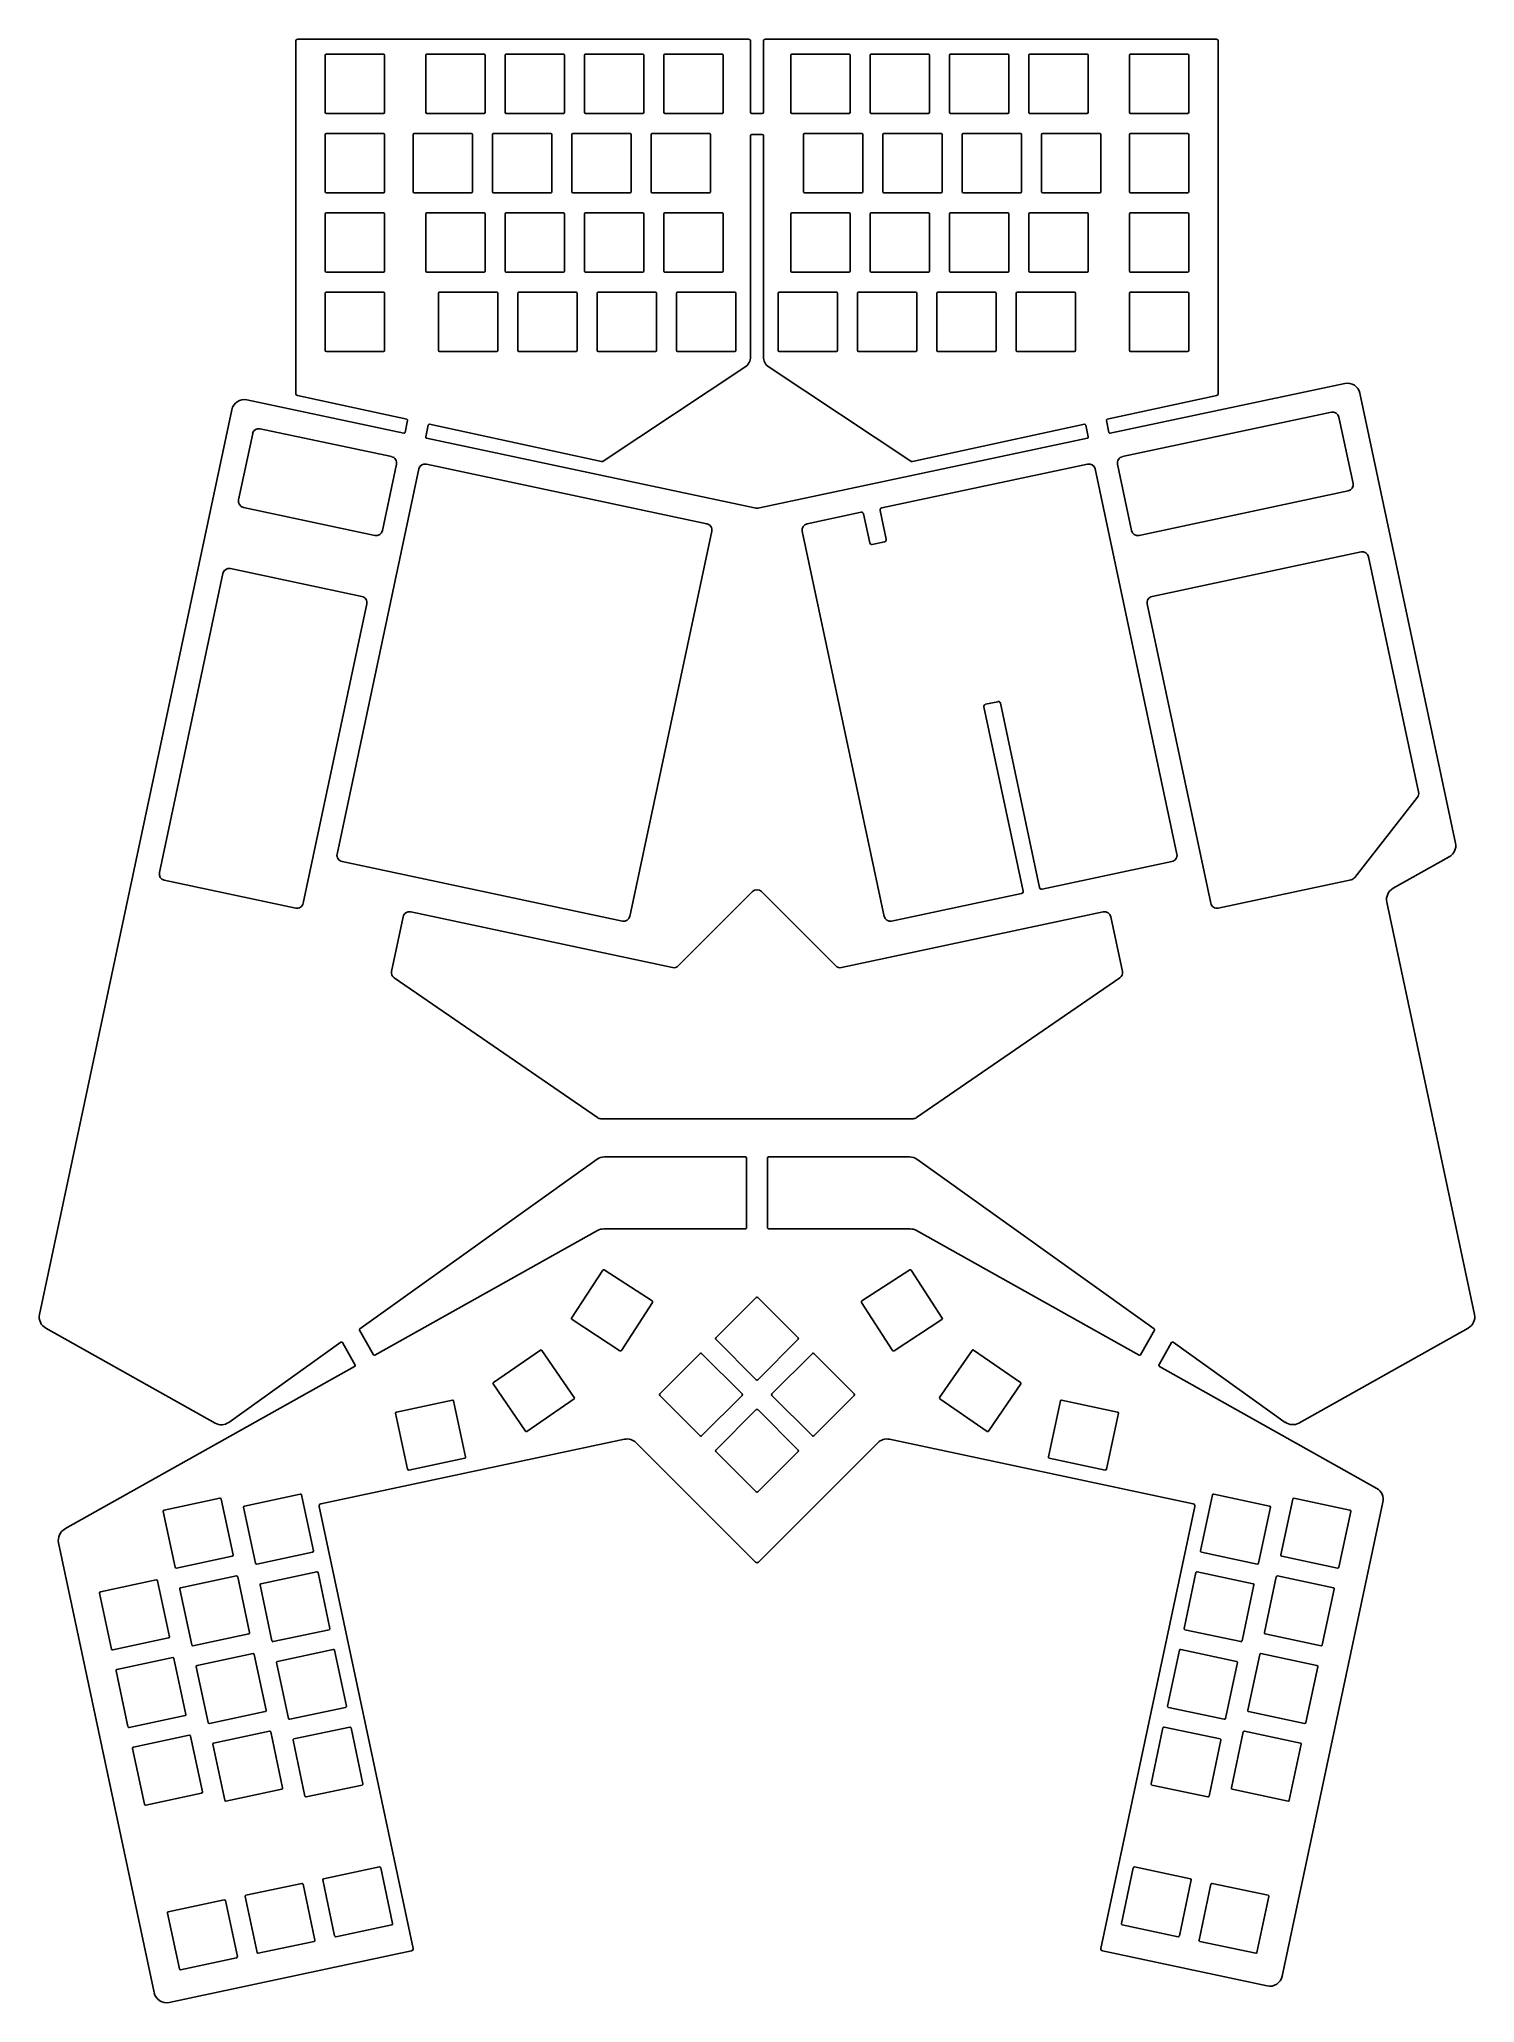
# Model space of a CAD drawing. Extents: x 10 to 350, y 5 to 469.
import ezdxf

# ---------------------------------------------------------------- set-up
doc = ezdxf.new("R2010")
doc.units = 0

msp = doc.modelspace()

# ---------------------------------------------------------------- linework, layer by layer
for p, q in [((71, 468.5), (71, 385.34)), ((178, 469), (71.5, 469)), ((178.5, 451.75), (178.5, 468.5)), ((181.5, 468.5), (181.5, 451.75)), ((288.5, 469), (182, 469)), ((289, 385.34), (289, 468.5)), ((78, 465.25), (78, 451.75)), ((91.75, 465.5), (78.25, 465.5)), ((92, 451.75), (92, 465.25)), ((101.75, 465.25), (101.75, 451.75)), ((115.5, 465.5), (102, 465.5)), ((115.75, 451.75), (115.75, 465.25)), ((120.5, 465.25), (120.5, 451.75)), ((134.25, 465.5), (120.75, 465.5)), ((134.5, 451.75), (134.5, 465.25)), ((139.25, 465.25), (139.25, 451.75)), ((153, 465.5), (139.5, 465.5)), ((153.25, 451.75), (153.25, 465.25)), ((158, 465.25), (158, 451.75)), ((171.75, 465.5), (158.25, 465.5)), ((172, 451.75), (172, 465.25)), ((188, 465.25), (188, 451.75)), ((201.75, 465.5), (188.25, 465.5)), ((202, 451.75), (202, 465.25)), ((206.75, 465.25), (206.75, 451.75)), ((220.5, 465.5), (207, 465.5)), ((220.75, 451.75), (220.75, 465.25)), ((225.5, 465.25), (225.5, 451.75)), ((239.25, 465.5), (225.75, 465.5)), ((239.5, 451.75), (239.5, 465.25)), ((244.25, 465.25), (244.25, 451.75)), ((258, 465.5), (244.5, 465.5)), ((258.25, 451.75), (258.25, 465.25)), ((268, 465.25), (268, 451.75)), ((281.75, 465.5), (268.25, 465.5)), ((282, 451.75), (282, 465.25)), ((78.25, 451.5), (91.75, 451.5)), ((102, 451.5), (115.5, 451.5)), ((120.75, 451.5), (134.25, 451.5)), ((139.5, 451.5), (153, 451.5)), ((158.25, 451.5), (171.75, 451.5)), ((181.25, 451.5), (178.75, 451.5)), ((188.25, 451.5), (201.75, 451.5)), ((207, 451.5), (220.5, 451.5)), ((225.75, 451.5), (239.25, 451.5)), ((244.5, 451.5), (258, 451.5)), ((268.25, 451.5), (281.75, 451.5)), ((78, 446.5), (78, 433)), ((91.75, 446.75), (78.25, 446.75)), ((92, 433), (92, 446.5)), ((98.75, 446.5), (98.75, 433)), ((112.5, 446.75), (99, 446.75)), ((112.75, 433), (112.75, 446.5)), ((117.5, 446.5), (117.5, 433)), ((131.25, 446.75), (117.75, 446.75)), ((131.5, 433), (131.5, 446.5)), ((136.25, 446.5), (136.25, 433)), ((150, 446.75), (136.5, 446.75)), ((150.25, 433), (150.25, 446.5)), ((155, 446.5), (155, 433)), ((168.75, 446.75), (155.25, 446.75)), ((169, 433), (169, 446.5)), ((178.5, 446.25), (178.5, 394.05)), ((181.25, 446.5), (178.75, 446.5)), ((181.5, 394.05), (181.5, 446.25)), ((191, 446.5), (191, 433)), ((204.75, 446.75), (191.25, 446.75)), ((205, 433), (205, 446.5)), ((209.75, 446.5), (209.75, 433)), ((223.5, 446.75), (210, 446.75)), ((223.75, 433), (223.75, 446.5)), ((228.5, 446.5), (228.5, 433)), ((242.25, 446.75), (228.75, 446.75)), ((242.5, 433), (242.5, 446.5)), ((247.25, 446.5), (247.25, 433)), ((261, 446.75), (247.5, 446.75)), ((261.25, 433), (261.25, 446.5)), ((268, 446.5), (268, 433)), ((281.75, 446.75), (268.25, 446.75)), ((282, 433), (282, 446.5)), ((78.25, 432.75), (91.75, 432.75)), ((99, 432.75), (112.5, 432.75)), ((117.75, 432.75), (131.25, 432.75)), ((136.5, 432.75), (150, 432.75)), ((155.25, 432.75), (168.75, 432.75)), ((191.25, 432.75), (204.75, 432.75)), ((210, 432.75), (223.5, 432.75)), ((228.75, 432.75), (242.25, 432.75)), ((247.5, 432.75), (261, 432.75)), ((268.25, 432.75), (281.75, 432.75)), ((78, 427.75), (78, 414.25)), ((91.75, 428), (78.25, 428)), ((92, 414.25), (92, 427.75)), ((101.75, 427.75), (101.75, 414.25)), ((115.5, 428), (102, 428)), ((115.75, 414.25), (115.75, 427.75)), ((120.5, 427.75), (120.5, 414.25)), ((134.25, 428), (120.75, 428)), ((134.5, 414.25), (134.5, 427.75)), ((139.25, 427.75), (139.25, 414.25)), ((153, 428), (139.5, 428)), ((153.25, 414.25), (153.25, 427.75)), ((158, 427.75), (158, 414.25)), ((171.75, 428), (158.25, 428)), ((172, 414.25), (172, 427.75)), ((188, 427.75), (188, 414.25)), ((201.75, 428), (188.25, 428)), ((202, 414.25), (202, 427.75)), ((206.75, 427.75), (206.75, 414.25)), ((220.5, 428), (207, 428)), ((220.75, 414.25), (220.75, 427.75)), ((225.5, 427.75), (225.5, 414.25)), ((239.25, 428), (225.75, 428)), ((239.5, 414.25), (239.5, 427.75)), ((244.25, 427.75), (244.25, 414.25)), ((258, 428), (244.5, 428)), ((258.25, 414.25), (258.25, 427.75)), ((268, 427.75), (268, 414.25)), ((281.75, 428), (268.25, 428)), ((282, 414.25), (282, 427.75)), ((78.25, 414), (91.75, 414)), ((102, 414), (115.5, 414)), ((120.75, 414), (134.25, 414)), ((139.5, 414), (153, 414)), ((158.25, 414), (171.75, 414)), ((188.25, 414), (201.75, 414)), ((207, 414), (220.5, 414)), ((225.75, 414), (239.25, 414)), ((244.5, 414), (258, 414)), ((268.25, 414), (281.75, 414)), ((78, 409), (78, 395.5)), ((91.75, 409.25), (78.25, 409.25)), ((92, 395.5), (92, 409)), ((104.75, 409), (104.75, 395.5)), ((118.5, 409.25), (105, 409.25)), ((118.75, 395.5), (118.75, 409)), ((123.5, 409), (123.5, 395.5)), ((137.25, 409.25), (123.75, 409.25)), ((137.5, 395.5), (137.5, 409)), ((142.25, 409), (142.25, 395.5)), ((156, 409.25), (142.5, 409.25)), ((156.25, 395.5), (156.25, 409)), ((161, 409), (161, 395.5)), ((174.75, 409.25), (161.25, 409.25)), ((175, 395.5), (175, 409)), ((185, 409), (185, 395.5)), ((198.75, 409.25), (185.25, 409.25)), ((199, 395.5), (199, 409)), ((203.75, 409), (203.75, 395.5)), ((217.5, 409.25), (204, 409.25)), ((217.75, 395.5), (217.75, 409)), ((222.5, 409), (222.5, 395.5)), ((236.25, 409.25), (222.75, 409.25)), ((236.5, 395.5), (236.5, 409)), ((241.25, 409), (241.25, 395.5)), ((255, 409.25), (241.5, 409.25)), ((255.25, 395.5), (255.25, 409)), ((268, 409), (268, 395.5)), ((281.75, 409.25), (268.25, 409.25)), ((282, 395.5), (282, 409)), ((78.25, 395.25), (91.75, 395.25)), ((105, 395.25), (118.5, 395.25)), ((123.75, 395.25), (137.25, 395.25)), ((142.5, 395.25), (156, 395.25)), ((161.25, 395.25), (174.75, 395.25)), ((185.25, 395.25), (198.75, 395.25)), ((204, 395.25), (217.5, 395.25)), ((222.75, 395.25), (236.25, 395.25)), ((241.5, 395.25), (255, 395.25)), ((268.25, 395.25), (281.75, 395.25)), ((177.16, 391.55), (143.65, 369.31)), ((216.35, 369.31), (182.84, 391.55)), ((318.88, 387.72), (263.45, 375.93)), ((345.03, 279.12), (322.44, 385.4)), ((55.91, 381.51), (10.48, 167.8)), ((96.56, 375.93), (59.47, 383.82)), ((71.4, 384.85), (97.26, 379.23)), ((262.74, 379.23), (288.61, 384.85)), ((315.73, 380.91), (266.33, 370.41)), ((60.84, 375.85), (57.51, 360.2)), ((93.67, 370.41), (62.61, 377.01)), ((97.45, 378.94), (96.85, 376.13)), ((102.33, 377.87), (101.74, 375.09)), ((143.26, 369.23), (102.63, 378.06)), ((257.37, 378.06), (216.74, 369.23)), ((258.26, 375.08), (257.66, 377.87)), ((263.15, 376.13), (262.55, 378.94)), ((320.83, 364.1), (317.51, 379.75)), ((101.93, 374.79), (179.38, 358.33)), ((180.62, 358.33), (258.06, 374.79)), ((100.13, 367.5), (80.79, 276.54)), ((91.5, 352.98), (94.82, 368.63)), ((168.14, 354.58), (101.91, 368.66)), ((258.09, 368.66), (209.48, 358.33)), ((279.2, 276.54), (259.87, 367.5)), ((265.17, 368.63), (268.5, 352.98)), ((270.28, 351.82), (319.68, 362.32)), ((58.66, 358.43), (89.72, 351.82)), ((204.59, 357.29), (191.85, 354.58)), ((209.09, 357.73), (210.55, 350.89)), ((149.96, 261.83), (169.3, 352.8)), ((190.7, 352.8), (210.03, 261.83)), ((206.64, 350.06), (205.18, 356.91)), ((210.16, 350.29), (207.23, 349.67)), ((322.74, 347.9), (273.35, 337.4)), ((86.65, 337.4), (55.6, 344)), ((336.32, 291.22), (324.52, 346.74)), ((53.82, 342.84), (38.79, 272.17)), ((72.78, 264.95), (87.81, 335.62)), ((272.19, 335.62), (287.21, 264.95)), ((242.87, 267.79), (233.62, 311.32)), ((234, 311.91), (236.94, 312.53)), ((237.53, 312.15), (246.78, 268.62)), ((321.23, 271), (336.04, 289.98)), ((81.95, 274.76), (148.19, 260.68)), ((247.38, 268.24), (278.05, 274.76)), ((330.29, 268.45), (343.56, 275.88)), ((39.95, 270.39), (71.01, 263.79)), ((288.99, 263.79), (320.36, 270.46)), ((178.94, 267.67), (161.4, 250.13)), ((198.6, 250.13), (181.06, 267.67)), ((211.81, 260.68), (242.48, 267.2)), ((349.52, 167.8), (328.82, 265.21)), ((96.4, 261.72), (93.66, 248.84)), ((160.03, 249.73), (98.18, 262.87)), ((261.82, 262.87), (199.97, 249.73)), ((266.34, 248.84), (263.6, 261.72)), ((94.28, 247.29), (142.28, 214.3)), ((217.72, 214.3), (265.72, 247.29)), ((143.13, 214.04), (216.87, 214.04)), ((142.22, 204.44), (86.18, 164.43)), ((177.25, 205), (143.96, 205)), ((177.5, 188.25), (177.5, 204.75)), ((182.5, 204.75), (182.5, 188.25)), ((216.04, 205), (182.75, 205)), ((273.82, 164.43), (217.78, 204.44)), ((89.72, 158.16), (142.32, 187.62)), ((143.78, 188), (177.25, 188)), ((182.75, 188), (216.22, 188)), ((217.68, 187.62), (270.28, 158.16)), ((143.57, 178.25), (136.21, 166.93)), ((155.23, 170.98), (143.91, 178.33)), ((216.09, 178.33), (204.77, 170.98)), ((223.79, 166.93), (216.43, 178.25)), ((179.82, 171.82), (170.28, 162.28)), ((189.72, 162.28), (180.18, 171.82)), ((147.96, 159.31), (155.31, 170.63)), ((204.69, 170.63), (212.04, 159.31)), ((11.95, 164.56), (51.98, 142.14)), ((86.1, 164.11), (89.38, 158.26)), ((136.29, 166.59), (147.61, 159.23)), ((212.39, 159.23), (223.71, 166.59)), ((270.62, 158.26), (273.89, 164.11)), ((308.02, 142.14), (348.05, 164.56)), ((55.19, 142.31), (81.67, 161.22)), ((82.04, 161.14), (85.02, 155.81)), ((128.85, 159.37), (117.72, 151.72)), ((136.84, 148.18), (129.19, 159.3)), ((166.57, 158.57), (157.02, 149.02)), ((176.47, 149.02), (166.92, 158.57)), ((170.28, 161.92), (179.82, 152.38)), ((180.18, 152.38), (189.72, 161.92)), ((193.08, 158.57), (183.53, 149.02)), ((202.98, 149.02), (193.43, 158.57)), ((230.81, 159.3), (223.16, 148.18)), ((242.28, 151.72), (231.15, 159.37)), ((274.98, 155.81), (277.96, 161.14)), ((278.33, 161.22), (304.81, 142.31)), ((84.92, 155.47), (16.44, 117.12)), ((326.43, 126.71), (275.08, 155.47)), ((117.66, 151.37), (125.3, 140.25)), ((157.02, 148.67), (166.57, 139.12)), ((166.92, 139.12), (176.47, 148.67)), ((183.53, 148.67), (193.08, 139.12)), ((193.43, 139.12), (202.98, 148.67)), ((234.7, 140.25), (242.34, 151.37)), ((94.62, 144.45), (97.43, 131.24)), ((108.02, 147.55), (94.81, 144.75)), ((111.12, 134.16), (108.31, 147.36)), ((125.65, 140.18), (136.78, 147.83)), ((179.82, 145.31), (170.28, 135.76)), ((189.72, 135.76), (180.18, 145.31)), ((223.22, 147.83), (234.35, 140.18)), ((251.69, 147.36), (248.88, 134.16)), ((265.19, 144.75), (251.98, 147.55)), ((262.57, 131.24), (265.38, 144.45)), ((76.92, 123.05), (148.7, 138.31)), ((151.45, 137.5), (179.65, 109.3)), ((170.28, 135.41), (179.82, 125.86)), ((180.18, 125.86), (189.72, 135.41)), ((180.35, 109.3), (208.55, 137.5)), ((211.3, 138.31), (283.08, 123.05)), ((97.72, 131.05), (110.93, 133.86)), ((249.07, 133.86), (262.28, 131.05)), ((72.08, 125.35), (58.88, 122.54)), ((301.12, 122.54), (287.92, 125.35)), ((39.72, 121.28), (42.53, 108.08)), ((53.12, 124.38), (39.92, 121.58)), ((56.22, 110.99), (53.42, 124.19)), ((58.69, 122.24), (61.49, 109.04)), ((75.19, 111.95), (72.38, 125.16)), ((98.73, 18.04), (76.53, 122.46)), ((283.47, 122.46), (261.27, 18.04)), ((287.62, 125.16), (284.81, 111.95)), ((298.51, 109.04), (301.31, 122.24)), ((306.58, 124.19), (303.78, 110.99)), ((304.1, 11.49), (327.9, 123.47)), ((320.08, 121.58), (306.88, 124.38)), ((317.47, 108.08), (320.28, 121.28)), ((14.97, 113.88), (37.56, 7.6)), ((61.79, 108.85), (75, 111.65)), ((285, 111.65), (298.21, 108.85)), ((42.83, 107.88), (56.03, 110.69)), ((75.98, 107.01), (62.78, 104.2)), ((79.09, 93.61), (76.28, 106.82)), ((283.72, 106.82), (280.91, 93.61)), ((297.22, 104.2), (284.02, 107.01)), ((303.97, 110.69), (317.17, 107.88)), ((38.05, 105.08), (24.85, 102.27)), ((41.16, 91.68), (38.35, 104.89)), ((43.62, 102.94), (46.43, 89.74)), ((57.02, 106.04), (43.81, 103.24)), ((60.12, 92.65), (57.31, 105.85)), ((62.58, 103.9), (65.39, 90.7)), ((294.61, 90.7), (297.42, 103.9)), ((302.69, 105.85), (299.88, 92.65)), ((316.19, 103.24), (302.98, 106.04)), ((313.57, 89.74), (316.38, 102.94)), ((24.66, 101.98), (27.46, 88.77)), ((65.69, 90.51), (78.89, 93.31)), ((281.11, 93.31), (294.31, 90.51)), ((27.76, 88.58), (40.97, 91.39)), ((46.72, 89.54), (59.93, 92.35)), ((79.88, 88.67), (66.68, 85.86)), ((82.99, 75.27), (80.18, 88.47)), ((279.82, 88.48), (277.02, 75.27)), ((293.32, 85.86), (280.12, 88.67)), ((300.07, 92.35), (313.28, 89.54)), ((28.56, 83.64), (31.36, 70.43)), ((41.95, 86.74), (28.75, 83.93)), ((45.06, 73.34), (42.25, 86.55)), ((47.52, 84.6), (50.33, 71.39)), ((60.92, 87.7), (47.71, 84.9)), ((64.02, 74.31), (61.21, 87.51)), ((66.48, 85.56), (69.29, 72.36)), ((290.71, 72.36), (293.52, 85.56)), ((298.79, 87.51), (295.98, 74.31)), ((312.29, 84.9), (299.08, 87.7)), ((309.67, 71.4), (312.48, 84.6)), ((69.59, 72.17), (82.79, 74.97)), ((277.21, 74.97), (290.41, 72.17)), ((31.66, 70.24), (44.86, 73.05)), ((50.62, 71.2), (63.83, 74.01)), ((83.78, 70.33), (70.57, 67.52)), ((86.88, 56.93), (84.08, 70.13)), ((275.92, 70.13), (273.12, 56.93)), ((289.43, 67.52), (276.22, 70.33)), ((296.17, 74.01), (309.38, 71.2)), ((32.45, 65.3), (35.26, 52.09)), ((45.85, 68.4), (32.65, 65.59)), ((48.96, 55), (46.15, 68.21)), ((51.42, 66.26), (54.23, 53.05)), ((64.82, 69.36), (51.61, 66.56)), ((67.92, 55.97), (65.11, 69.17)), ((70.38, 67.22), (73.19, 54.02)), ((286.81, 54.02), (289.62, 67.22)), ((294.89, 69.17), (292.08, 55.97)), ((308.39, 66.56), (295.18, 69.36)), ((305.77, 53.05), (308.58, 66.26)), ((54.52, 52.86), (67.73, 55.67)), ((73.49, 53.83), (86.69, 56.63)), ((273.31, 56.63), (286.51, 53.83)), ((292.27, 55.67), (305.48, 52.86)), ((35.56, 51.9), (48.76, 54.71)), ((90.8, 37.32), (77.59, 34.51)), ((93.9, 23.92), (91.09, 37.12)), ((268.91, 37.12), (266.1, 23.92)), ((282.41, 34.51), (269.2, 37.32)), ((72.46, 33.42), (59.25, 30.61)), ((75.56, 20.02), (72.75, 33.22)), ((77.4, 34.21), (80.21, 21.01)), ((279.79, 21.01), (282.6, 34.21)), ((287.25, 33.22), (284.44, 20.02)), ((300.75, 30.61), (287.54, 33.42)), ((54.12, 29.52), (40.91, 26.71)), ((57.22, 16.12), (54.41, 29.33)), ((59.06, 30.31), (61.87, 17.11)), ((298.13, 17.11), (300.94, 30.31)), ((40.72, 26.41), (43.53, 13.21)), ((80.5, 20.81), (93.71, 23.62)), ((266.29, 23.62), (279.5, 20.81)), ((62.16, 16.91), (75.37, 19.72)), ((284.63, 19.72), (297.84, 16.91)), ((41.12, 5.29), (98.34, 17.45)), ((43.82, 13.02), (57.03, 15.82)), ((261.66, 17.45), (300.54, 9.18))]:
    msp.add_line(p, q)
for centre, radius, start, end in [((71.5, 468.5), 0.5, 90, 180), ((178, 468.5), 0.5, 0, 90), ((182, 468.5), 0.5, 90, 180), ((288.5, 468.5), 0.5, 0, 90), ((78.25, 465.25), 0.25, 90, 180), ((91.75, 465.25), 0.25, 0, 90), ((102, 465.25), 0.25, 90, 180), ((115.5, 465.25), 0.25, 0, 90), ((120.75, 465.25), 0.25, 90, 180), ((134.25, 465.25), 0.25, 0, 90), ((139.5, 465.25), 0.25, 90, 180), ((153, 465.25), 0.25, 0, 90), ((158.25, 465.25), 0.25, 90, 180), ((171.75, 465.25), 0.25, 0, 90), ((188.25, 465.25), 0.25, 90, 180), ((201.75, 465.25), 0.25, 0, 90), ((207, 465.25), 0.25, 90, 180), ((220.5, 465.25), 0.25, 0, 90), ((225.75, 465.25), 0.25, 90, 180), ((239.25, 465.25), 0.25, 0, 90), ((244.5, 465.25), 0.25, 90, 180), ((258, 465.25), 0.25, 0, 90), ((268.25, 465.25), 0.25, 90, 180), ((281.75, 465.25), 0.25, 0, 90), ((78.25, 451.75), 0.25, 180, 270), ((91.75, 451.75), 0.25, 270, 0), ((102, 451.75), 0.25, 180, 270), ((115.5, 451.75), 0.25, 270, 0), ((120.75, 451.75), 0.25, 180, 270), ((134.25, 451.75), 0.25, 270, 0), ((139.5, 451.75), 0.25, 180, 270), ((153, 451.75), 0.25, 270, 0), ((158.25, 451.75), 0.25, 180, 270), ((171.75, 451.75), 0.25, 270, 0), ((178.75, 451.75), 0.25, 180, 270), ((181.25, 451.75), 0.25, 270, 0), ((188.25, 451.75), 0.25, 180, 270), ((201.75, 451.75), 0.25, 270, 0), ((207, 451.75), 0.25, 180, 270), ((220.5, 451.75), 0.25, 270, 0), ((225.75, 451.75), 0.25, 180, 270), ((239.25, 451.75), 0.25, 270, 0), ((244.5, 451.75), 0.25, 180, 270), ((258, 451.75), 0.25, 270, 0), ((268.25, 451.75), 0.25, 180, 270), ((281.75, 451.75), 0.25, 270, 0), ((78.25, 446.5), 0.25, 90, 180), ((91.75, 446.5), 0.25, 0, 90), ((99, 446.5), 0.25, 90, 180), ((112.5, 446.5), 0.25, 0, 90), ((117.75, 446.5), 0.25, 90, 180), ((131.25, 446.5), 0.25, 0, 90), ((136.5, 446.5), 0.25, 90, 180), ((150, 446.5), 0.25, 0, 90), ((155.25, 446.5), 0.25, 90, 180), ((168.75, 446.5), 0.25, 0, 90), ((178.75, 446.25), 0.25, 90, 180), ((181.25, 446.25), 0.25, 0, 90), ((191.25, 446.5), 0.25, 90, 180), ((204.75, 446.5), 0.25, 0, 90), ((210, 446.5), 0.25, 90, 180), ((223.5, 446.5), 0.25, 0, 90), ((228.75, 446.5), 0.25, 90, 180), ((242.25, 446.5), 0.25, 0, 90), ((247.5, 446.5), 0.25, 90, 180), ((261, 446.5), 0.25, 0, 90), ((268.25, 446.5), 0.25, 90, 180), ((281.75, 446.5), 0.25, 0, 90), ((78.25, 433), 0.25, 180, 270), ((91.75, 433), 0.25, 270, 0), ((99, 433), 0.25, 180, 270), ((112.5, 433), 0.25, 270, 0), ((117.75, 433), 0.25, 180, 270), ((131.25, 433), 0.25, 270, 0), ((136.5, 433), 0.25, 180, 270), ((150, 433), 0.25, 270, 0), ((155.25, 433), 0.25, 180, 270), ((168.75, 433), 0.25, 270, 0), ((191.25, 433), 0.25, 180, 270), ((204.75, 433), 0.25, 270, 0), ((210, 433), 0.25, 180, 270), ((223.5, 433), 0.25, 270, 0), ((228.75, 433), 0.25, 180, 270), ((242.25, 433), 0.25, 270, 0), ((247.5, 433), 0.25, 180, 270), ((261, 433), 0.25, 270, 0), ((268.25, 433), 0.25, 180, 270), ((281.75, 433), 0.25, 270, 0), ((78.25, 427.75), 0.25, 90, 180), ((91.75, 427.75), 0.25, 0, 90), ((102, 427.75), 0.25, 90, 180), ((115.5, 427.75), 0.25, 0, 90), ((120.75, 427.75), 0.25, 90, 180), ((134.25, 427.75), 0.25, 0, 90), ((139.5, 427.75), 0.25, 90, 180), ((153, 427.75), 0.25, 0, 90), ((158.25, 427.75), 0.25, 90, 180), ((171.75, 427.75), 0.25, 0, 90), ((188.25, 427.75), 0.25, 90, 180), ((201.75, 427.75), 0.25, 0, 90), ((207, 427.75), 0.25, 90, 180), ((220.5, 427.75), 0.25, 0, 90), ((225.75, 427.75), 0.25, 90, 180), ((239.25, 427.75), 0.25, 0, 90), ((244.5, 427.75), 0.25, 90, 180), ((258, 427.75), 0.25, 0, 90), ((268.25, 427.75), 0.25, 90, 180), ((281.75, 427.75), 0.25, 0, 90), ((78.25, 414.25), 0.25, 180, 270), ((91.75, 414.25), 0.25, 270, 0), ((102, 414.25), 0.25, 180, 270), ((115.5, 414.25), 0.25, 270, 0), ((120.75, 414.25), 0.25, 180, 270), ((134.25, 414.25), 0.25, 270, 0), ((139.5, 414.25), 0.25, 180, 270), ((153, 414.25), 0.25, 270, 0), ((158.25, 414.25), 0.25, 180, 270), ((171.75, 414.25), 0.25, 270, 0), ((188.25, 414.25), 0.25, 180, 270), ((201.75, 414.25), 0.25, 270, 0), ((207, 414.25), 0.25, 180, 270), ((220.5, 414.25), 0.25, 270, 0), ((225.75, 414.25), 0.25, 180, 270), ((239.25, 414.25), 0.25, 270, 0), ((244.5, 414.25), 0.25, 180, 270), ((258, 414.25), 0.25, 270, 0), ((268.25, 414.25), 0.25, 180, 270), ((281.75, 414.25), 0.25, 270, 0), ((78.25, 409), 0.25, 90, 180), ((91.75, 409), 0.25, 0, 90), ((105, 409), 0.25, 90, 180), ((118.5, 409), 0.25, 0, 90), ((123.75, 409), 0.25, 90, 180), ((137.25, 409), 0.25, 0, 90), ((142.5, 409), 0.25, 90, 180), ((156, 409), 0.25, 0, 90), ((161.25, 409), 0.25, 90, 180), ((174.75, 409), 0.25, 0, 90), ((185.25, 409), 0.25, 90, 180), ((198.75, 409), 0.25, 0, 90), ((204, 409), 0.25, 90, 180), ((217.5, 409), 0.25, 0, 90), ((222.75, 409), 0.25, 90, 180), ((236.25, 409), 0.25, 0, 90), ((241.5, 409), 0.25, 90, 180), ((255, 409), 0.25, 0, 90), ((268.25, 409), 0.25, 90, 180), ((281.75, 409), 0.25, 0, 90), ((78.25, 395.5), 0.25, 180, 270), ((91.75, 395.5), 0.25, 270, 0), ((105, 395.5), 0.25, 180, 270), ((118.5, 395.5), 0.25, 270, 0), ((123.75, 395.5), 0.25, 180, 270), ((137.25, 395.5), 0.25, 270, 0), ((142.5, 395.5), 0.25, 180, 270), ((156, 395.5), 0.25, 270, 0), ((161.25, 395.5), 0.25, 180, 270), ((174.75, 395.5), 0.25, 270, 0), ((185.25, 395.5), 0.25, 180, 270), ((198.75, 395.5), 0.25, 270, 0), ((204, 395.5), 0.25, 180, 270), ((217.5, 395.5), 0.25, 270, 0), ((222.75, 395.5), 0.25, 180, 270), ((236.25, 395.5), 0.25, 270, 0), ((241.5, 395.5), 0.25, 180, 270), ((255, 395.5), 0.25, 270, 0), ((268.25, 395.5), 0.25, 180, 270), ((281.75, 395.5), 0.25, 270, 0), ((175.5, 394.05), 3, 303.5805, 0), ((184.5, 394.05), 3, 180, 236.4195), ((71.5, 385.34), 0.5, 180, 257.7407), ((288.5, 385.34), 0.5, 282.26, 0), ((319.51, 384.78), 3, 12, 101.9991), ((58.84, 380.88), 3, 78.0006, 167.9994), ((316.04, 379.44), 1.5, 11.9996, 101.9995), ((62.3, 375.54), 1.5, 78.0009, 168.0004), ((96.61, 376.18), 0.25, 258.0006, 348.0002), ((97.2, 378.99), 0.25, 348.0002, 77.7407), ((102.58, 377.82), 0.25, 77.7402, 168.0056), ((257.42, 377.82), 0.25, 11.9944, 102.2593), ((262.8, 378.99), 0.25, 102.26, 191.9998), ((263.39, 376.18), 0.25, 191.9998, 281.9991), ((101.99, 375.03), 0.25, 168.0056, 258.0004), ((258.01, 375.03), 0.25, 281.9994, 11.9944), ((93.36, 368.94), 1.5, 347.9981, 78.0009), ((101.6, 367.19), 1.5, 78.0012, 168.0003), ((143.37, 369.72), 0.5, 257.7402, 303.5805), ((216.63, 369.72), 0.5, 236.4195, 282.2593), ((258.4, 367.19), 1.5, 11.9997, 101.9983), ((266.64, 368.94), 1.5, 101.9995, 192.0019), ((319.36, 363.79), 1.5, 282.0007, 11.9996), ((58.98, 359.89), 1.5, 168.0004, 257.999), ((180, 361.26), 3, 258.0004, 281.9994), ((204.69, 356.8), 0.5, 11.9908, 102.017), ((209.58, 357.84), 0.5, 101.9983, 192.0037), ((90.03, 353.29), 1.5, 257.999, 347.9981), ((167.83, 353.11), 1.5, 348.0009, 78.0012), ((192.16, 353.11), 1.5, 102.017, 191.9991), ((269.97, 353.29), 1.5, 192.0019, 282.0007), ((207.12, 350.16), 0.5, 191.9908, 281.9897), ((210.06, 350.78), 0.5, 281.9897, 12.0037), ((323.05, 346.43), 1.5, 12.0021, 101.9999), ((55.29, 342.53), 1.5, 77.9997, 167.999), ((86.34, 335.93), 1.5, 347.9992, 77.9997), ((273.66, 335.93), 1.5, 101.9999, 192.0008), ((234.11, 311.42), 0.5, 102.0067, 191.9999), ((237.04, 312.05), 0.5, 11.9999, 102.0067), ((334.86, 290.9), 1.5, 322.028, 12.0021), ((342.1, 278.5), 3, 299.2516, 12), ((82.26, 276.22), 1.5, 168.0003, 258.0014), ((277.74, 276.22), 1.5, 281.9991, 11.9997), ((40.26, 271.86), 1.5, 167.999, 257.9981), ((320.05, 271.93), 1.5, 282.0027, 322.028), ((71.32, 265.26), 1.5, 257.9981, 347.9992), ((180, 266.61), 1.5, 45, 135), ((242.38, 267.69), 0.5, 281.9971, 11.9999), ((247.27, 268.73), 0.5, 191.9999, 281.9991), ((288.68, 265.26), 1.5, 192.0008, 282.0027), ((331.75, 265.83), 3, 119.2516, 192.0003), ((97.86, 261.41), 1.5, 77.9996, 168.0023), ((148.5, 262.15), 1.5, 258.0014, 348.0009), ((211.5, 262.15), 1.5, 191.9991, 281.9971), ((262.13, 261.41), 1.5, 12.0013, 102.0004), ((95.13, 248.53), 1.5, 168.0023, 235.4993), ((160.34, 251.19), 1.5, 257.9996, 315), ((199.66, 251.19), 1.5, 225, 282.0004), ((264.87, 248.53), 1.5, 304.5001, 12.0013), ((143.13, 215.54), 1.5, 235.4993, 270), ((216.87, 215.54), 1.5, 270, 304.5001), ((143.96, 202), 3, 90, 125.5238), ((177.25, 204.75), 0.25, 0, 90), ((182.75, 204.75), 0.25, 90, 180), ((216.04, 202), 3, 54.4762, 90), ((143.78, 185), 3, 90, 119.251), ((177.25, 188.25), 0.25, 270, 0), ((182.75, 188.25), 0.25, 180, 270.0017), ((216.22, 185), 3, 60.7477, 90.0017), ((143.78, 178.12), 0.25, 56.999, 146.999), ((216.22, 178.12), 0.25, 33.001, 123.001), ((180, 171.65), 0.25, 45, 135), ((13.41, 167.18), 3, 167.9994, 240.7476), ((155.1, 170.77), 0.25, 326.999, 56.999), ((204.9, 170.77), 0.25, 123.001, 213.001), ((346.59, 167.18), 3, 299.2524, 12.0003), ((86.32, 164.23), 0.25, 125.5238, 209.2499), ((136.42, 166.8), 0.25, 146.999, 236.999), ((223.58, 166.8), 0.25, 303.001, 33.001), ((273.68, 164.23), 0.25, 330.7501, 54.4762), ((81.82, 161.01), 0.25, 29.2561, 125.5231), ((89.6, 158.38), 0.25, 209.2499, 299.251), ((128.99, 159.16), 0.25, 34.5005, 124.5005), ((147.75, 159.44), 0.25, 236.999, 326.999), ((166.74, 158.39), 0.25, 45, 135), ((170.45, 162.1), 0.25, 135, 225), ((189.55, 162.1), 0.25, 315, 45), ((193.26, 158.39), 0.25, 45, 135), ((212.25, 159.44), 0.25, 213.001, 303.001), ((231.01, 159.16), 0.25, 55.4995, 145.4995), ((270.4, 158.38), 0.25, 240.7477, 330.7501), ((278.18, 161.01), 0.25, 54.4769, 150.7482), ((84.8, 155.69), 0.25, 299.2515, 29.2561), ((275.2, 155.69), 0.25, 150.7482, 240.7477), ((117.86, 151.51), 0.25, 124.5005, 214.5005), ((157.2, 148.84), 0.25, 135, 225), ((176.29, 148.84), 0.25, 315, 45), ((180, 152.55), 0.25, 225, 315), ((183.71, 148.84), 0.25, 135, 225), ((202.8, 148.84), 0.25, 315, 45), ((242.14, 151.52), 0.25, 325.4995, 55.4995), ((94.86, 144.5), 0.25, 102.001, 192.001), ((108.07, 147.31), 0.25, 12.001, 102.001), ((136.63, 148.04), 0.25, 304.5005, 34.5005), ((180, 145.13), 0.25, 45, 135), ((223.37, 148.04), 0.25, 145.4995, 235.4995), ((251.93, 147.31), 0.25, 77.999, 167.999), ((265.14, 144.5), 0.25, 347.999, 77.999), ((53.45, 144.75), 3, 240.7476, 305.5231), ((125.51, 140.39), 0.25, 214.5005, 304.5005), ((234.49, 140.39), 0.25, 235.4995, 325.4995), ((306.55, 144.76), 3, 234.4769, 299.2524), ((149.33, 135.38), 3, 45.001, 101.9999), ((166.74, 139.3), 0.25, 225, 315), ((170.45, 135.58), 0.25, 135, 225), ((189.55, 135.58), 0.25, 315, 45), ((193.26, 139.3), 0.25, 225, 315), ((210.67, 135.38), 3, 78.0004, 135.001), ((97.67, 131.3), 0.25, 192.001, 282.001), ((110.88, 134.1), 0.25, 282.001, 12.001), ((249.12, 134.1), 0.25, 167.999, 257.999), ((262.33, 131.3), 0.25, 257.999, 347.999), ((72.14, 125.1), 0.25, 12.001, 102.001), ((180, 126.04), 0.25, 225, 315), ((287.86, 125.1), 0.25, 77.999, 167.999), ((324.96, 124.1), 3, 347.9998, 60.7477), ((39.97, 121.33), 0.25, 102.001, 192.001), ((53.17, 124.14), 0.25, 12.001, 102.001), ((58.93, 122.3), 0.25, 102.001, 192.001), ((77.02, 122.56), 0.5, 101.9999, 192.0007), ((282.98, 122.56), 0.5, 347.9993, 78.0004), ((301.07, 122.3), 0.25, 347.999, 77.999), ((306.83, 124.14), 0.25, 77.999, 167.999), ((320.03, 121.33), 0.25, 347.999, 77.999), ((17.91, 114.5), 3, 119.2515, 192), ((74.94, 111.9), 0.25, 282.001, 12.001), ((285.06, 111.9), 0.25, 167.999, 257.999), ((42.77, 108.13), 0.25, 192.001, 282.001), ((55.98, 110.93), 0.25, 282.001, 12.001), ((61.74, 109.09), 0.25, 192.001, 282.001), ((76.03, 106.76), 0.25, 12.001, 102.001), ((180, 109.65), 0.5, 225.001, 315.001), ((283.97, 106.76), 0.25, 77.999, 167.999), ((298.26, 109.09), 0.25, 257.999, 347.999), ((304.02, 110.93), 0.25, 167.999, 257.999), ((317.23, 108.13), 0.25, 257.999, 347.999), ((24.9, 102.03), 0.25, 102.001, 192.001), ((38.11, 104.84), 0.25, 12.001, 102.001), ((43.87, 102.99), 0.25, 102.001, 192.001), ((57.07, 105.8), 0.25, 12.001, 102.001), ((62.83, 103.96), 0.25, 102.001, 192.001), ((297.17, 103.96), 0.25, 347.999, 77.999), ((302.93, 105.8), 0.25, 77.999, 167.999), ((316.13, 102.99), 0.25, 347.999, 77.999), ((78.84, 93.56), 0.25, 282.001, 12.001), ((281.16, 93.56), 0.25, 167.999, 257.999), ((27.71, 88.82), 0.25, 192.001, 282.001), ((40.91, 91.63), 0.25, 282.001, 12.001), ((46.67, 89.79), 0.25, 192.001, 282.001), ((59.88, 92.59), 0.25, 282.001, 12.001), ((65.64, 90.75), 0.25, 192.001, 282.001), ((79.93, 88.42), 0.25, 12.001, 102.001), ((280.07, 88.42), 0.25, 77.999, 167.999), ((294.36, 90.75), 0.25, 257.999, 347.999), ((300.12, 92.59), 0.25, 167.999, 257.999), ((313.33, 89.79), 0.25, 257.999, 347.999), ((28.8, 83.69), 0.25, 102.001, 192.001), ((42.01, 86.5), 0.25, 12.001, 102.001), ((47.76, 84.65), 0.25, 102.001, 192.001), ((60.97, 87.46), 0.25, 12.001, 102.001), ((66.73, 85.62), 0.25, 102.001, 192.001), ((293.27, 85.62), 0.25, 347.999, 77.999), ((299.03, 87.46), 0.25, 77.999, 167.999), ((312.24, 84.65), 0.25, 347.999, 77.999), ((63.78, 74.25), 0.25, 282.001, 12.001), ((82.74, 75.22), 0.25, 282.001, 12.001), ((277.26, 75.22), 0.25, 167.999, 257.999), ((296.22, 74.25), 0.25, 167.999, 257.999), ((31.61, 70.48), 0.25, 192.001, 282.001), ((44.81, 73.29), 0.25, 282.001, 12.001), ((50.57, 71.45), 0.25, 192.001, 282.001), ((69.54, 72.41), 0.25, 192.001, 282.001), ((83.83, 70.08), 0.25, 12.001, 102.001), ((276.17, 70.08), 0.25, 77.999, 167.999), ((290.47, 72.41), 0.25, 257.999, 347.999), ((309.43, 71.45), 0.25, 257.999, 347.999), ((32.7, 65.35), 0.25, 102.001, 192.001), ((45.9, 68.15), 0.25, 12.001, 102.001), ((51.66, 66.31), 0.25, 102.001, 192.001), ((64.87, 69.12), 0.25, 12.001, 102.001), ((70.63, 67.28), 0.25, 102.001, 192.001), ((289.37, 67.28), 0.25, 347.999, 77.999), ((295.13, 69.12), 0.25, 77.999, 167.999), ((308.34, 66.31), 0.25, 347.999, 77.999), ((67.67, 55.91), 0.25, 282.001, 12.001), ((86.64, 56.88), 0.25, 282.001, 12.001), ((273.36, 56.88), 0.25, 167.999, 257.999), ((292.33, 55.91), 0.25, 167.999, 257.999), ((35.51, 52.14), 0.25, 192.001, 282.001), ((48.71, 54.95), 0.25, 282.001, 12.001), ((54.47, 53.11), 0.25, 192.001, 282.001), ((73.43, 54.07), 0.25, 192.001, 282.001), ((286.57, 54.07), 0.25, 257.999, 347.999), ((305.53, 53.11), 0.25, 257.999, 347.999), ((90.85, 37.07), 0.25, 12.001, 102.001), ((269.15, 37.07), 0.25, 77.999, 167.999), ((72.51, 33.17), 0.25, 12.001, 102.001), ((77.64, 34.26), 0.25, 102.001, 192.001), ((282.36, 34.26), 0.25, 347.999, 77.999), ((287.49, 33.17), 0.25, 77.999, 167.999), ((54.17, 29.27), 0.25, 12.001, 102.001), ((59.3, 30.36), 0.25, 102.001, 192.001), ((300.7, 30.36), 0.25, 347.999, 77.999), ((40.96, 26.47), 0.25, 102.001, 192.001), ((93.66, 23.87), 0.25, 282.001, 12.001), ((266.34, 23.87), 0.25, 167.999, 257.999), ((75.32, 19.97), 0.25, 282.001, 12.001), ((80.45, 21.06), 0.25, 192.001, 282.001), ((279.55, 21.06), 0.25, 257.999, 347.999), ((284.68, 19.97), 0.25, 167.999, 257.999), ((56.97, 16.07), 0.25, 282.001, 12.001), ((62.11, 17.16), 0.25, 192.001, 282.001), ((98.24, 17.94), 0.5, 281.9994, 12.0007), ((261.76, 17.94), 0.5, 167.9993, 257.9997), ((297.89, 17.16), 0.25, 257.999, 347.999), ((43.77, 13.26), 0.25, 192.001, 282.001), ((301.16, 12.12), 3, 257.9997, 347.9998), ((40.5, 8.22), 3, 192, 281.9994)]:
    msp.add_arc(centre, radius, start, end)

doc.saveas('drawing.dxf')
